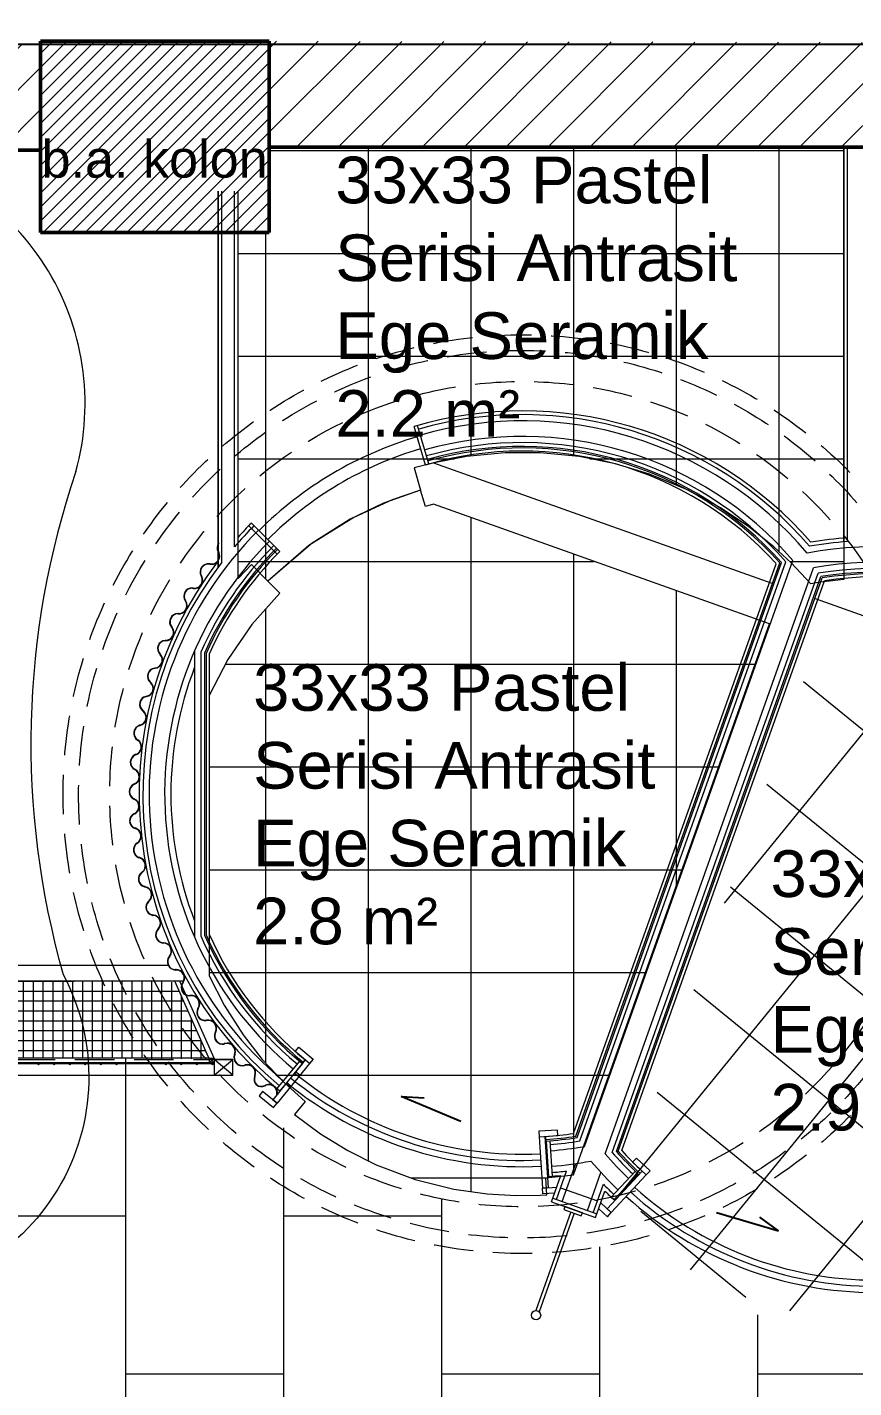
# Model space of a CAD drawing. Header units: millimetres. Extents: x 54215 to 67697, y 23496 to 56611.
# Drawn here: x 61031 to 61296.7, y 53006.2 to 53443.3 of the extents above; entities that cross this region are included whole.
import ezdxf

# ---------------------------------------------------------------- set-up
doc = ezdxf.new("R2010")
doc.units = ezdxf.units.MM
doc.linetypes.add('DASHED', pattern=[19.05, 12.7, -6.35])
for name, color, linetype, lineweight in [('- 0.09', 9, 'Continuous', 9), ('- 0.50', 30, 'Continuous', 50), ('no3_ahsap gorunus on ince', 32, 'Continuous', 13), ('no3_duvar kaplama', 8, 'Continuous', 0), ('no3_döşeme kaplama', 8, 'Continuous', 0), ('no3_kutu profil gorunus', 8, 'Continuous', 0), ('no3_kutuprofil kesit', 74, 'Continuous', 18), ('no3_mermer gorunus arka', 41, 'Continuous', 13), ('no3_tefriş arka ince', 65, 'Continuous', 13), ('no3_tefriş izdüşüm', 87, 'Continuous', 15), ('no3_yazı tefriş', 152, 'Continuous', 0)]:
    doc.layers.add(name, color=color, linetype=linetype, lineweight=lineweight)
doc.layers.add('0 rölöve', color=7, linetype='Continuous', true_color=0xf1380e)
doc.layers.add('no3_ahsap kesit on', color=7, linetype='Continuous', lineweight=20, true_color=0xfca103)
doc.layers.add('no3_alçıpan kesit', color=7, linetype='Continuous', lineweight=20, true_color=0xf5003d)
doc.styles.get("Standard").update_dxf_attribs({"font": 'arial.ttf'})
pattern_1 = [(0, (52362.672, 55614.612), (0, 33), []), (90, (52362.672, 55614.612), (-33, 2e-15), [])]

# ---------------------------------------------------------------- blocks, each defined once
blk = doc.blocks.new('asmakatplanblok')
at = {"layer": '- 0.09'}
h = blk.add_hatch(dxfattribs=at)
h.set_pattern_fill('ANSI31', color=256)
h.set_pattern_definition([(45, (61649.389, 25204.291), (-2.245064, 2.245064), [])])
h.paths.add_polyline_path([(62945, 26874.28), (62872, 26874.28), (62872, 26812.78), (62945, 26812.78)])
h.paths.add_polyline_path([(63630.5, 26869.78), (63557, 26869.78), (63557, 26808.28), (63630.5, 26808.28)])
h.paths.add_polyline_path([(64212, 26868.78), (64138.5, 26868.78), (64138.5, 26807.28), (64212, 26807.28)])
h.paths.add_polyline_path([(64209, 26081.28), (64136, 26081.28), (64136, 26019.78), (64209, 26019.78)])
h.paths.add_polyline_path([(63630.5, 26082.28), (63557.5, 26082.28), (63557.5, 26020.78), (63630.5, 26020.78)])
h.paths.add_polyline_path([(62945, 26076.28), (62872, 26076.28), (62872, 26014.78), (62945, 26014.78)])
h = blk.add_hatch(dxfattribs=at)
h.set_pattern_fill('ANSI31', color=256, scale=3)
h.set_pattern_definition([(45, (61649.389, 25204.291), (-6.735192, 6.735192), [])])
h.paths.add_polyline_path([(64394, 26197.68), (64394, 26174.39), (64406.24, 26174.39), (64406.24, 26197.68)])
h.paths.add_polyline_path([(64138.5, 26868.78), (63630.5, 26869.78), (63630.5, 26835.78), (64138.5, 26835.78)])
h.paths.add_polyline_path([(62945, 26019.78), (64136, 26019.78), (64136, 26051.28), (63630.5, 26051.28), (63630.5, 26020.78), (63557.5, 26020.78), (63557.5, 26051.28), (62945, 26051.28)])
h.paths.add_polyline_path([(63557, 26868.78), (62945, 26868.78), (62945, 26834.78), (63557, 26834.78)])
h.paths.add_polyline_path([(64209, 26019.78), (64433.02, 26019.78), (64433.02, 26868.78), (64212, 26868.78), (64212, 26831.78), (64347.5, 26831.78), (64347.5, 26823.28), (64394, 26823.28), (64394, 26085.78), (64372.06, 26085.78), (64372.06, 26051.28), (64209, 26051.28)])
at = {"layer": 'no3_duvar kaplama'}
h = blk.add_hatch(dxfattribs=at)
h.set_pattern_fill('NET', color=256)
edge = h.paths.add_edge_path(flags=17)
edge.add_line((63565.35, 26567.82), (63512.05, 26567.82))
edge.add_line((63512.05, 26567.82), (63512.05, 26543.08))
edge.add_line((63512.05, 26543.08), (63572.24, 26543.08))
edge.add_arc((63502.5, 26537.01), 70, 4.9742, 26.1169)
edge = h.paths.add_edge_path()
edge.add_line((63600.27, 26567.52), (63565.35, 26567.82))
edge.add_arc((63502.5, 26537.01), 70, 4.9742, 26.1169, ccw=False)
edge.add_line((63572.24, 26543.08), (63611.3, 26542.77))
edge.add_line((63611.3, 26542.77), (63600.27, 26567.52))
h.paths.add_polyline_path([(63503.05, 26567.82), (63359.66, 26567.82), (63359.66, 26543.08), (63503.05, 26543.08)], flags=17)
h.paths.add_polyline_path([(63350.66, 26567.82), (63207.27, 26567.82), (63207.27, 26543.08), (63350.66, 26543.08)], flags=17)
h.paths.add_polyline_path([(63198.27, 26567.82), (63054.89, 26567.82), (63054.89, 26543.08), (63198.27, 26543.08)], flags=17)
edge = h.paths.add_edge_path()
edge.add_line((63597.9, 26567.82), (62895, 26567.82))
edge.add_line((63045.89, 26543.08), (63045.89, 26567.82))
edge.add_line((63045.89, 26543.08), (62902.5, 26543.08))
edge.add_line((62902.5, 26543.08), (62902.5, 26567.82))
at = {"layer": '- 0.50'}
for p, q in [((63557, 26869.78), (63557, 26808.28)), ((63557, 26869.78), (63630.5, 26869.78)), ((63630.5, 26808.28), (63630.5, 26869.78)), ((62945, 26834.78), (63557, 26834.78)), ((63630.5, 26835.78), (64138.5, 26835.78)), ((63557, 26808.28), (63630.5, 26808.28))]:
    blk.add_line(p, q, dxfattribs=at)
at = {"layer": '0 rölöve'}
for p, q in [((64138.5, 26868.78), (62945, 26868.78)), ((63692.08, 26522.74), (63672.94, 26530.8)), ((63672.94, 26530.8), (63680.32, 26530.34)), ((63774.26, 26493.5), (63794.19, 26487.65)), ((63794.19, 26487.65), (63788.18, 26491.96))]:
    blk.add_line(p, q, dxfattribs=at)
at = {"layer": 'no3_ahsap gorunus on ince'}
for centre, radius, start, end in [((63711.8, 26627.9), 119.68, 106.4058, 135), ((63711.8, 26627.9), 115.68, 106.4058, 135), ((63711.8, 26627.9), 117.68, 230.7587, 272.8859), ((63711.8, 26627.9), 115.68, 230.7587, 272.8707), ((63711.8, 26627.9), 119.68, 230.7587, 272.9005), ((63825.41, 26587.47), 115.68, 227.9507, 270.0627), ((63825.41, 26587.47), 119.68, 227.9209, 270.0627), ((63825.41, 26587.47), 117.68, 227.9356, 270.0627)]:
    blk.add_arc(centre, radius, start, end, dxfattribs=at)
at = {"layer": 'no3_ahsap kesit on'}
for p, q in [((63640.34, 26537.57), (63638.94, 26538.7)), ((63637.18, 26533.69), (63635.78, 26534.82)), ((63631.61, 26529.73), (63633.01, 26528.59)), ((63720.12, 26501.42), (63718.32, 26501.3)), ((63739.06, 26494.67), (63740.37, 26493.45))]:
    blk.add_line(p, q, dxfattribs=at)
for points in [[(63644.61, 26542.79), (63643.47, 26541.4), (63638.82, 26545.19), (63639.96, 26546.58)], [(63631.87, 26527.19), (63633.01, 26528.59), (63628.36, 26532.38), (63627.22, 26530.99)], [(63717.12, 26519.59), (63717.24, 26517.8), (63723.22, 26518.19), (63723.1, 26519.99)], [(63752.87, 26506.87), (63751.64, 26505.55), (63747.25, 26509.64), (63748.47, 26510.96)]]:
    blk.add_lwpolyline(points, close=True, dxfattribs=at)
for points in [[(63642.07, 26542.53), (63631.61, 26529.73)], [(63643.47, 26541.4), (63633.01, 26528.59)], [(63717.24, 26517.8), (63718.32, 26501.3)], [(63719.03, 26517.92), (63720.12, 26501.42)], [(63750.32, 26506.78), (63739.06, 26494.67)], [(63751.64, 26505.55), (63740.37, 26493.45)], [(63722.23, 26499.75), (63718.44, 26499.5), (63718.32, 26501.3), (63722.89, 26501.6)], [(63736.36, 26494.72), (63739.15, 26492.13), (63740.37, 26493.45), (63737.02, 26496.57)]]:
    blk.add_lwpolyline(points, dxfattribs=at)
at = {"layer": 'no3_alçıpan kesit', "lineweight": 13}
for p, q in [((63815.15, 26708.96), (63815.15, 26835.78)), ((63816.35, 26709.05), (63816.35, 26835.78)), ((63614.1, 26821.61), (63614.1, 26700.84)), ((63614.1, 26700.84), (63614.1, 26821.61)), ((63615.3, 26702.42), (63615.3, 26821.61)), ((63619.3, 26707.33), (63619.3, 26821.61)), ((63620.5, 26708.7), (63620.5, 26821.61)), ((63680.67, 26733.63), (63677.02, 26746.01)), ((63681.82, 26733.97), (63678.18, 26746.35)), ((63623.89, 26714.11), (63633.01, 26704.99)), ((63624.74, 26714.96), (63633.86, 26705.84)), ((63729.43, 26517.58), (63795.16, 26702.28)), ((63730.32, 26516.51), (63796.53, 26702.55)), ((63740.68, 26512.82), (63806.89, 26698.86)), ((63742.05, 26513.08), (63807.78, 26697.79)), ((63608.48, 26673.47), (63608.48, 26582.33)), ((63609.68, 26673.22), (63609.68, 26582.58)), ((63640.2, 26542.14), (63632.98, 26533.3)), ((63641.13, 26541.37), (63633.91, 26532.54)), ((63719.48, 26516.44), (63720.26, 26505.07)), ((63720.67, 26516.52), (63721.46, 26505.15)), ((63722.76, 26497.65), (63726.02, 26506.81)), ((63748.17, 26506.74), (63740.38, 26498.42)), ((63749.05, 26505.92), (63741.25, 26497.6)), ((63721.23, 26496.93), (63724.25, 26505.41)), ((63734.63, 26493.43), (63737.89, 26502.59)), ((63721.23, 26496.93), (63735.36, 26491.9)), ((63721.63, 26498.06), (63735.76, 26493.03)), ((63735.36, 26491.9), (63738.38, 26500.38))]:
    blk.add_line(p, q, dxfattribs=at)
for centre, radius, start, end in [((63711.8, 26627.9), 123.12, 41.0884, 106.4058), ((63711.8, 26627.9), 121.92, 40.7712, 105.8419), ((63711.8, 26627.9), 112.92, 41.3818, 105.7969), ((63711.8, 26627.9), 111.72, 41.7435, 105.7904), ((63711.8, 26627.9), 121.92, 135, 139.3474), ((63711.8, 26627.9), 123.12, 135, 137.8622), ((63711.8, 26627.9), 112.92, 135, 156.1979), ((63711.8, 26627.9), 111.72, 135, 156.0685), ((63825.41, 26587.47), 121.92, 94.2609, 100.0502), ((63825.41, 26587.47), 123.12, 94.2193, 99.733), ((63711.8, 26627.9), 123.12, 142.5152, 230.7587), ((63711.8, 26627.9), 121.92, 142.3242, 230.1948), ((63825.41, 26587.47), 112.92, 270.6716, 99.4396), ((63825.41, 26587.47), 111.72, 270.0627, 99.078), ((63711.8, 26627.9), 112.92, 203.8021, 230.1498), ((63711.8, 26627.9), 111.72, 203.9315, 230.7587), ((63711.8, 26627.9), 111.72, 273.9407, 279.078), ((63711.8, 26627.9), 112.92, 274.5496, 279.4396), ((63825.41, 26587.47), 112.92, 221.3818, 226.2718), ((63825.41, 26587.47), 111.72, 221.7435, 226.8807), ((63711.8, 26627.9), 121.92, 274.5046, 276.6978), ((63711.8, 26627.9), 123.12, 273.9407, 275.8025), ((63825.41, 26587.47), 121.92, 224.1236, 226.2377), ((63825.41, 26587.47), 123.12, 225.0189, 226.8807)]:
    blk.add_arc(centre, radius, start, end, dxfattribs=at)
at = {"layer": 'no3_duvar kaplama'}
for p, q in [((63614.32, 26708.48), (63614.22, 26708.55)), ((63614.06, 26705.75), (63614.15, 26705.57)), ((63614.17, 26705.81), (63614.26, 26705.63)), ((63608.68, 26697.8), (63608.59, 26697.98)), ((63608.79, 26697.86), (63608.7, 26698.04)), ((63611.51, 26701.73), (63611.32, 26701.76)), ((63611.53, 26701.85), (63611.34, 26701.88)), ((63606.05, 26693.96), (63605.85, 26693.99)), ((63606.06, 26694.08), (63605.87, 26694.11)), ((63603.57, 26689.85), (63603.46, 26690.02)), ((63603.67, 26689.92), (63603.56, 26690.09)), ((63601.27, 26685.8), (63601.07, 26685.81)), ((63601.28, 26685.92), (63601.08, 26685.94)), ((63599.16, 26681.43), (63599.04, 26681.58)), ((63599.26, 26681.5), (63599.14, 26681.66)), ((63597.23, 26677.31), (63597.03, 26677.3)), ((63597.23, 26677.18), (63597.03, 26677.18)), ((63595.43, 26672.69), (63595.29, 26672.84)), ((63595.52, 26672.78), (63595.39, 26672.93)), ((63593.77, 26668.45), (63593.58, 26668.42)), ((63593.79, 26668.33), (63593.6, 26668.29)), ((63592.34, 26663.71), (63592.19, 26663.85)), ((63592.43, 26663.8), (63592.28, 26663.94)), ((63591.01, 26659.36), (63590.82, 26659.31)), ((63591.04, 26659.23), (63590.85, 26659.19)), ((63589.95, 26654.52), (63589.8, 26654.65)), ((63590.03, 26654.62), (63589.88, 26654.74)), ((63588.97, 26650.07), (63588.78, 26650.01)), ((63589.01, 26649.95), (63588.82, 26649.89)), ((63588.27, 26645.17), (63588.1, 26645.29)), ((63588.34, 26645.28), (63588.17, 26645.39)), ((63587.61, 26640.67), (63587.42, 26640.59)), ((63587.66, 26640.55), (63587.48, 26640.47)), ((63587.38, 26635.72), (63587.2, 26635.82)), ((63587.44, 26635.83), (63587.26, 26635.93)), ((63587.16, 26631.17), (63586.98, 26631.08)), ((63587.22, 26631.06), (63587.04, 26630.97)), ((63587.18, 26626.22), (63587, 26626.31)), ((63587.24, 26626.34), (63587.06, 26626.42)), ((63585.67, 26619.19), (63585.55, 26619.19)), ((63587.2, 26621.67), (63587.02, 26621.58)), ((63587.26, 26621.56), (63587.08, 26621.47)), ((63585.68, 26619.05), (63585.56, 26619.04)), ((63587.54, 26616.81), (63587.35, 26616.87)), ((63587.58, 26616.93), (63587.39, 26616.99)), ((63588.15, 26612.3), (63587.98, 26612.19)), ((63588.22, 26612.2), (63588.05, 26612.08)), ((63588.82, 26607.39), (63588.63, 26607.46)), ((63588.86, 26607.51), (63588.67, 26607.58)), ((63589.66, 26602.92), (63589.5, 26602.8)), ((63589.74, 26602.82), (63589.58, 26602.7)), ((63590.57, 26598.05), (63590.38, 26598.11)), ((63590.61, 26598.18), (63590.41, 26598.23)), ((63591.85, 26593.68), (63591.7, 26593.55)), ((63591.94, 26593.59), (63591.79, 26593.45)), ((63593.23, 26588.93), (63593.03, 26588.96)), ((63593.25, 26589.05), (63593.05, 26589.09)), ((63594.82, 26584.66), (63594.68, 26584.51)), ((63594.91, 26584.57), (63594.77, 26584.43)), ((63596.53, 26580.02), (63596.33, 26580.04)), ((63596.55, 26580.14), (63596.35, 26580.16)), ((63598.45, 26575.89), (63598.32, 26575.73)), ((63598.55, 26575.81), (63598.42, 26575.65)), ((63600.53, 26571.52), (63600.33, 26571.52)), ((63600.53, 26571.39), (63600.33, 26571.4)), ((63602.76, 26567.42), (63602.64, 26567.25)), ((63602.86, 26567.35), (63602.74, 26567.18)), ((63605.16, 26563.22), (63604.96, 26563.2)), ((63605.18, 26563.1), (63604.98, 26563.07)), ((63607.66, 26559.29), (63607.56, 26559.12)), ((63607.77, 26559.23), (63607.67, 26559.05)), ((63610.36, 26555.25), (63610.16, 26555.21)), ((63610.38, 26555.13), (63610.18, 26555.09)), ((63613.19, 26551.55), (63613.1, 26551.37)), ((63613.3, 26551.5), (63613.22, 26551.32)), ((63616.21, 26547.83), (63616.02, 26547.77)), ((63616.25, 26547.71), (63616.06, 26547.65)), ((63619.36, 26544.39), (63619.29, 26544.2)), ((63619.48, 26544.35), (63619.4, 26544.16)), ((63622.71, 26540.89), (63622.51, 26540.84)), ((63622.74, 26540.77), (63622.55, 26540.72)), ((63625.78, 26537.27), (63625.85, 26537.45)), ((63625.9, 26537.22), (63625.97, 26537.41)), ((63626.42, 26534.6), (63626.33, 26534.51)), ((63626.44, 26534.58), (63626.36, 26534.48)), ((63629.1, 26534.29), (63629.28, 26534.38)), ((63629.16, 26534.17), (63629.34, 26534.26))]:
    blk.add_line(p, q, dxfattribs=at)
at = {"layer": 'no3_duvar kaplama', "lineweight": 13}
for p, q in [((63728.31, 26518.92), (63793.44, 26701.94)), ((63729.05, 26518.02), (63794.59, 26702.17)), ((63742.62, 26513.2), (63808.15, 26697.34)), ((63743.76, 26513.42), (63808.9, 26696.44)), ((63610.18, 26673.11), (63610.18, 26582.69)), ((63611.18, 26672.9), (63611.18, 26582.9)), ((63641.13, 26541.37), (63642.07, 26542.53)), ((63719.48, 26516.44), (63719.37, 26517.94))]:
    blk.add_line(p, q, dxfattribs=at)
for centre, radius, start, end in [((63711.8, 26627.9), 110.22, 42.2048, 106.4058), ((63711.8, 26627.9), 111.22, 41.8961, 105.7876), ((63711.8, 26627.9), 111.22, 135, 156.014), ((63711.8, 26627.9), 110.22, 135, 155.9038), ((63825.41, 26587.47), 111.22, 270.0627, 98.9253), ((63825.41, 26587.47), 110.22, 270.0627, 98.6166), ((63711.8, 26627.9), 111.22, 203.986, 230.7587), ((63711.8, 26627.9), 110.22, 204.0962, 230.7587), ((63711.8, 26627.9), 110.22, 273.9407, 278.6166), ((63711.8, 26627.9), 111.22, 273.9407, 278.9253), ((63825.41, 26587.47), 111.22, 221.8961, 227.0591), ((63825.41, 26587.47), 110.22, 222.2048, 227.0591)]:
    blk.add_arc(centre, radius, start, end, dxfattribs=at)
at = {"layer": 'no3_duvar kaplama'}
for centre, radius, start, end in [((63616.4, 26707.02), 2.66, 144.8508, 208.525), ((63616.4, 26707.02), 2.54, 144.8508, 208.525), ((63611.92, 26704.36), 2.66, 261.1766, 28.525), ((63611.92, 26704.36), 2.54, 261.1766, 28.525), ((63606.45, 26696.59), 2.66, 261.1766, 28.525), ((63610.93, 26699.25), 2.66, 81.1766, 208.525), ((63610.93, 26699.25), 2.54, 81.1766, 208.525), ((63605.68, 26691.49), 2.66, 86.1416, 213.4899), ((63605.68, 26691.49), 2.54, 86.1416, 213.4899), ((63606.45, 26696.59), 2.54, 261.1766, 28.525), ((63601.45, 26688.45), 2.66, 266.1416, 33.4899), ((63601.45, 26688.45), 2.54, 266.1416, 33.4899), ((63601.12, 26683.24), 2.66, 91.1695, 218.5179), ((63601.12, 26683.24), 2.54, 91.1695, 218.5179), ((63597.18, 26679.85), 2.66, 271.1695, 38.5179), ((63597.18, 26679.85), 2.54, 271.1695, 38.5179), ((63597.26, 26674.64), 2.66, 95.0993, 222.4477), ((63597.26, 26674.64), 2.54, 95.0993, 222.4477), ((63593.56, 26670.98), 2.54, 275.0993, 42.4477), ((63593.56, 26670.98), 2.66, 275.0993, 42.4477), ((63594.01, 26665.79), 2.66, 99.487, 226.8354), ((63594.01, 26665.79), 2.54, 99.487, 226.8354), ((63590.6, 26661.86), 2.54, 279.487, 46.8354), ((63590.6, 26661.86), 2.66, 279.487, 46.8354), ((63591.46, 26656.72), 2.66, 103.973, 231.3214), ((63591.46, 26656.72), 2.54, 103.973, 231.3214), ((63588.37, 26652.54), 2.54, 283.973, 51.3214), ((63588.37, 26652.54), 2.66, 283.973, 51.3214), ((63589.61, 26647.48), 2.66, 108.1424, 235.4907), ((63589.61, 26647.48), 2.54, 108.1424, 235.4907), ((63586.83, 26643.08), 2.54, 288.1424, 55.4907), ((63586.83, 26643.08), 2.66, 288.1424, 55.4907), ((63588.49, 26638.15), 2.66, 113.6667, 241.015), ((63588.49, 26638.15), 2.54, 113.6667, 241.015), ((63586.15, 26633.5), 2.54, 293.6667, 61.015), ((63586.15, 26633.5), 2.66, 293.6667, 61.015), ((63588.17, 26628.7), 2.66, 116.5527, 243.901), ((63588.17, 26628.7), 2.54, 116.5527, 243.901), ((63586.07, 26623.94), 2.54, 296.5527, 63.901), ((63586.07, 26623.94), 2.66, 296.5527, 63.901), ((63588.21, 26619.2), 2.66, 116.5527, 180.2269), ((63588.21, 26619.2), 2.54, 116.5527, 180.2269), ((63588.2, 26619.4), 2.66, 187.7338, 251.408), ((63588.2, 26619.4), 2.54, 187.7338, 251.408), ((63586.73, 26614.4), 2.54, 304.0597, 71.408), ((63586.73, 26614.4), 2.66, 304.0597, 71.408), ((63589.48, 26609.98), 2.66, 124.0597, 251.408), ((63589.48, 26609.98), 2.54, 124.0597, 251.408), ((63588.14, 26604.95), 2.54, 306.9457, 74.294), ((63588.14, 26604.95), 2.66, 306.9457, 74.294), ((63591.1, 26600.67), 2.66, 126.9457, 254.294), ((63591.1, 26600.67), 2.54, 126.9457, 254.294), ((63590.14, 26595.55), 2.54, 312.47, 79.8183), ((63590.14, 26595.55), 2.66, 312.47, 79.8183), ((63593.5, 26591.58), 2.66, 132.47, 259.8183), ((63593.5, 26591.58), 2.54, 132.47, 259.8183), ((63592.97, 26586.4), 2.54, 316.6393, 83.9877), ((63592.97, 26586.4), 2.66, 316.6393, 83.9877), ((63596.61, 26582.69), 2.66, 136.6393, 263.9877), ((63596.61, 26582.69), 2.54, 136.6393, 263.9877), ((63596.48, 26577.48), 2.54, 321.1253, 88.4737), ((63596.48, 26577.48), 2.66, 321.1253, 88.4737), ((63600.4, 26574.06), 2.66, 141.1253, 268.4737), ((63600.4, 26574.06), 2.54, 141.1253, 268.4737), ((63600.66, 26568.86), 2.66, 325.513, 92.8614), ((63600.66, 26568.86), 2.54, 325.513, 92.8614), ((63604.84, 26565.75), 2.66, 145.513, 272.8614), ((63604.84, 26565.75), 2.54, 145.513, 272.8614), ((63605.48, 26560.58), 2.66, 329.4428, 96.7912), ((63605.48, 26560.58), 2.54, 329.4428, 96.7912), ((63609.85, 26557.76), 2.66, 149.4428, 276.7912), ((63609.85, 26557.76), 2.54, 149.4428, 276.7912), ((63610.9, 26552.64), 2.66, 334.4708, 101.8191), ((63610.9, 26552.64), 2.54, 334.4708, 101.8191), ((63615.51, 26550.22), 2.66, 154.4708, 281.8191), ((63615.51, 26550.22), 2.54, 154.4708, 281.8191), ((63616.98, 26545.28), 2.66, 339.4357, 106.7841), ((63616.98, 26545.28), 2.54, 339.4357, 106.7841), ((63621.78, 26543.27), 2.66, 159.4357, 286.7841), ((63621.78, 26543.27), 2.54, 159.4357, 286.7841), ((63623.47, 26538.34), 2.66, 339.4357, 106.7841), ((63623.47, 26538.34), 2.54, 339.4357, 106.7841), ((63628.27, 26536.33), 2.66, 159.4357, 223.1099), ((63628.27, 26536.33), 2.54, 159.4357, 223.1099), ((63628, 26536.58), 2.66, 231.982, 295.6562), ((63628, 26536.58), 2.54, 231.982, 295.6562), ((63630.44, 26531.98), 2.66, 348.3078, 115.6562), ((63630.44, 26531.98), 2.54, 348.3078, 115.6562)]:
    blk.add_arc(centre, radius, start, end, dxfattribs=at)
at = {"layer": 'no3_kutu profil gorunus', "lineweight": 13}
for p, q in [((63731.81, 26514.73), (63798.8, 26702.98)), ((63738.41, 26512.39), (63805.4, 26700.63)), ((63606.48, 26673.89), (63606.48, 26581.91)), ((63724.64, 26496.98), (63729, 26509.22)), ((63732.75, 26494.1), (63737.1, 26506.33)), ((63724.1, 26501.42), (63735.97, 26497.2))]:
    blk.add_line(p, q, dxfattribs=at)
at = {"layer": 'no3_kutu profil gorunus'}
for p, q in [((63598.04, 26572.82), (62895, 26572.82)), ((63602.98, 26567.82), (62895, 26567.82)), ((63611.44, 26542.47), (63600.14, 26567.82)), ((63612.81, 26543.08), (63601.78, 26567.82)), ((63612.81, 26541.28), (63510.55, 26541.28)), ((63611.31, 26543.08), (63512.05, 26543.08)), ((63611.31, 26541.58), (63512.05, 26541.58)), ((62895, 26537.61), (63618.81, 26537.61))]:
    blk.add_line(p, q, dxfattribs=at)
at = {"layer": 'no3_kutu profil gorunus', "linetype": 'DASHED'}
blk.add_line((63618.81, 26542.58), (62895, 26542.58), dxfattribs=at)
at = {"layer": 'no3_kutu profil gorunus', "lineweight": 13}
for centre, radius, start, end in [((63711.8, 26627.9), 119.92, 40.226, 105.8325), ((63711.8, 26627.9), 114.92, 40.7931, 105.8075), ((63711.8, 26627.9), 119.92, 135, 230.1853), ((63711.8, 26627.9), 114.92, 135, 230.1604), ((63825.41, 26587.47), 119.92, 270.6361, 100.5954), ((63825.41, 26587.47), 114.92, 270.661, 100.0283), ((63711.8, 26627.9), 112.92, 158.8527, 201.1473), ((63711.8, 26627.9), 114.92, 274.539, 280.0283), ((63711.8, 26627.9), 119.92, 274.5141, 280.5954), ((63825.41, 26587.47), 119.92, 220.226, 226.3074), ((63825.41, 26587.47), 114.92, 220.7931, 226.2824)]:
    blk.add_arc(centre, radius, start, end, dxfattribs=at)
at = {"layer": 'no3_kutuprofil kesit'}
for p, q in [((63612.81, 26543.08), (63611.31, 26541.58)), ((63612.81, 26541.58), (63611.31, 26543.08)), ((63612.81, 26537.61), (63618.81, 26542.61)), ((63618.81, 26537.61), (63612.81, 26542.61)), ((63727.39, 26493.67), (63716.12, 26461.99)), ((63728.52, 26493.27), (63717.25, 26461.59))]:
    blk.add_line(p, q, dxfattribs=at)
for points in [[(63612.81, 26543.08), (63612.81, 26541.58), (63611.31, 26541.58), (63611.31, 26543.08)], [(63612.81, 26537.61), (63618.81, 26537.61), (63618.81, 26542.61), (63612.81, 26542.61)], [(63725.13, 26494.48), (63730.78, 26492.46), (63731.12, 26493.41), (63725.47, 26495.42)]]:
    blk.add_lwpolyline(points, close=True, dxfattribs=at)
for centre, radius in [((63556.38, 26541.13), 0.15), ((63561.38, 26541.13), 0.15), ((63566.38, 26541.13), 0.15), ((63571.38, 26541.13), 0.15), ((63576.38, 26541.13), 0.15), ((63581.38, 26541.13), 0.15), ((63597.23, 26541.13), 0.15), ((63602.23, 26541.13), 0.15), ((63607.23, 26541.13), 0.15), ((63612.23, 26541.13), 0.15), ((63716.22, 26460.5), 1.5)]:
    blk.add_circle(centre, radius, dxfattribs=at)
at = {"layer": 'no3_mermer gorunus arka'}
for p, q in [((63683.25, 26734.36), (63791.96, 26695.67)), ((63914.8, 26651.95), (63806.09, 26690.64))]:
    blk.add_line(p, q, dxfattribs=at)
at = {"layer": 'no3_tefriş arka ince', "linetype": 'DASHED'}
for radius in [147.57, 142.57, 132.57]:
    blk.add_circle((63711.8, 26627.9), radius, dxfattribs=at)
at = {"layer": 'no3_tefriş izdüşüm'}
for points in [[(63568.37, 26731.51), (63568.37, 26731.51, 0.443741), (63502.5, 26834.78), (62882, 26834.78)], [(63564.28, 26569.92), (63564.28, 26569.92, -0.566052), (63502.5, 26467.01), (62894.49, 26467.01)]]:
    blk.add_lwpolyline(points, format="xyb", dxfattribs=at)
blk.add_arc((63824.38, 26644.18), 270.49, 161.1656, 195.9339, dxfattribs=at)
at = {"layer": '0 rölöve'}
blk.add_text('b.a. kolon', height=12, dxfattribs=at).set_placement((63557.31, 26825.95))

msp = doc.modelspace()

# ---------------------------------------------------------------- hatches: boundary and pattern name
at = {"layer": 'no3_döşeme kaplama', "lineweight": 5}
h = msp.add_hatch(dxfattribs=at)
h.set_pattern_fill('_USER', color=256, scale=33, pattern_type=0)
h.set_pattern_definition(pattern_1)
h.paths.add_polyline_path([(61108.836, 53404.785), (61293.487, 53404.785), (61293.487, 53265.837), (61289.871, 53265.481), (61285.831, 53264.955), (61282.931, 53264.493), (61276.568, 53271.256), (61271.037, 53276.385), (61262.988, 53282.828), (61253.855, 53288.925), (61243.445, 53294.556), (61231.065, 53299.693), (61220.074, 53303), (61208.397, 53305.334), (61195.841, 53306.564), (61184.613, 53306.572), (61172.179, 53305.38), (61161.331, 53303.279), (61155.361, 53301.683), (61157.463, 53294.542), (61145.595, 53290.333), (61134.881, 53285.202), (61122.654, 53277.529), (61108.339, 53265.371), (61103.075, 53270.635), (61098.836, 53266.179), (61098.836, 53377.285), (61108.836, 53377.285)])
h = msp.add_hatch(dxfattribs=at)
h.set_pattern_fill('_USER', color=256, scale=33, pattern_type=0)
h.set_pattern_definition(pattern_1)
h.paths.add_polyline_path([(61269.632, 53251.581), (61161.581, 53290.033), (61159.013, 53289.277), (61157.463, 53294.542), (61148.321, 53291.43), (61136.048, 53285.828), (61121.582, 53276.751), (61108.339, 53265.371), (61112.197, 53261.513), (61103.263, 53251.413), (61095.539, 53240.146), (61089.518, 53228.575), (61089.518, 53138.575), (61094.317, 53129.099), (61100.405, 53119.566), (61106.584, 53111.686), (61113.615, 53104.244), (61120.41, 53098.21), (61116.96, 53093.986), (61125.344, 53087.748), (61134.099, 53082.379), (61143.186, 53077.856), (61155.756, 53073.127), (61168.154, 53070.007), (61178.846, 53068.452), (61188.062, 53067.918), (61195.928, 53068.045), (61198.083, 53068.193), (61197.726, 53073.615), (61206.648, 53074.598)])
h = msp.add_hatch(dxfattribs=at)
h.set_pattern_fill('_USER', color=256, scale=33, angle=140.8089, pattern_type=0)
h.set_pattern_definition([(140.8089, (69681.616, 49449.13), (20.853, 25.57641), []), (50.8089, (69681.616, 49449.13), (25.57641, -20.853), [])])
h.paths.add_polyline_path([(61285.122, 53246.066), (61393.164, 53207.59), (61394.677, 53205.382), (61398.483, 53199.477), (61403.117, 53190.83), (61407.584, 53180.107), (61411.232, 53167.543), (61412.883, 53158.556), (61413.417, 53154.28), (61413.959, 53140.806), (61412.826, 53127.194), (61410.18, 53114.42), (61407.415, 53105.71), (61403.714, 53096.723), (61399.054, 53087.782), (61390.648, 53075.345), (61378.879, 53062.499), (61365.918, 53052.131), (61353.308, 53044.667), (61343.601, 53040.355), (61332.859, 53036.813), (61323.09, 53034.611), (61312.938, 53033.285), (61303.859, 53032.903), (61303.863, 53027.449), (61293.424, 53027.912), (61283.246, 53029.283), (61273.344, 53031.52), (61260.614, 53035.797), (61249.033, 53041.215), (61239.764, 53046.765), (61232.284, 53052.176), (61226.268, 53057.244), (61224.691, 53058.721), (61228.393, 53062.698), (61222.1, 53069.097)])
h = msp.add_hatch(dxfattribs=at)
h.set_pattern_fill('AR-B816', color=256, scale=0.25, angle=90, style=0)
h.set_pattern_definition([(90, (43689.05, 19634.885), (-50.8, 3e-15), []), (180, (43689.05, 19634.885), (-50.8, -50.8), [50.8, -50.8])])
h.paths.add_polyline_path([(60373.002, 52649.685), (60427.736, 52649.685), (60427.736, 52620.285), (61031.436, 52620.285), (61031.436, 52655.685), (61127.086, 52655.685), (61127.086, 52830.285), (61537.286, 52830.285), (61537.286, 53131.203), (61536.286, 53131.203), (61536.286, 53135.203), (61538.275, 53135.203), (61538.41, 53143.15), (61427.086, 53143.15), (61426.866, 53143.144), (61426.423, 53132.708), (61425.534, 53125.084), (61423.347, 53113.916), (61420.494, 53104.048), (61417.249, 53095.441), (61413.487, 53087.326), (61409.254, 53079.687), (61403.697, 53071.252), (61398.891, 53065.003), (61392.129, 53057.429), (61385.676, 53051.241), (61378.699, 53045.467), (61370.596, 53039.753), (61362.841, 53035.133), (61355.606, 53031.478), (61346.853, 53027.816), (61336.86, 53024.56), (61327.994, 53022.435), (61319.892, 53021.086), (61309.457, 53020.155), (61303.88, 53020.023), (61303.745, 53023.469), (61298.993, 53023.563), (61290.721, 53024.18), (61277.78, 53026.319), (61265.242, 53029.832), (61250.42, 53036.006), (61238.452, 53042.85), (61228.93, 53049.737), (61223.544, 53054.319), (61221.958, 53055.804), (61219.589, 53053.274), (61216.714, 53056.056), (61214.098, 53048.703), (61199.966, 53053.733), (61202.582, 53061.085), (61198.596, 53060.745), (61198.352, 53064.29), (61196.184, 53064.148), (61185.205, 53064.001), (61172.216, 53065.249), (61159.814, 53067.804), (61147.448, 53071.772), (61134.818, 53077.451), (61123.729, 53084.014), (61114.43, 53090.888), (61112.25, 53088.219), (61105.55, 53094.109), (61102.543, 53097.051), (61097.991, 53101.915), (61090.257, 53111.58), (61086.255, 53111.608), (61080.282, 53111.608), (61080.282, 53112.082), (60379.336, 53112.082), (60379.336, 53111.608), (60373.336, 53111.608)])

# ---------------------------------------------------------------- linework, layer by layer
for points in [[(61108.836, 53404.785), (61293.487, 53404.785), (61293.487, 53265.837), (61289.871, 53265.481), (61285.831, 53264.955), (61282.931, 53264.493), (61276.568, 53271.256), (61271.037, 53276.385), (61262.988, 53282.828), (61253.855, 53288.925), (61243.445, 53294.556), (61231.065, 53299.693), (61220.074, 53303), (61208.397, 53305.334), (61195.841, 53306.564), (61184.613, 53306.572), (61172.179, 53305.38), (61161.331, 53303.279), (61155.361, 53301.683), (61157.463, 53294.542), (61145.595, 53290.333), (61134.881, 53285.202), (61122.654, 53277.529), (61108.339, 53265.371), (61103.075, 53270.635), (61098.836, 53266.179), (61098.836, 53377.285), (61108.836, 53377.285), (61108.836, 53404.785)], [(61269.632, 53251.581), (61161.581, 53290.033), (61159.013, 53289.277), (61157.463, 53294.542), (61148.321, 53291.43), (61136.048, 53285.828), (61121.582, 53276.751), (61108.339, 53265.371), (61112.197, 53261.513), (61103.263, 53251.413), (61095.539, 53240.146), (61089.518, 53228.575), (61089.518, 53138.575), (61094.317, 53129.099), (61100.405, 53119.566), (61106.584, 53111.686), (61113.615, 53104.244), (61120.41, 53098.21), (61116.96, 53093.986), (61125.344, 53087.748), (61134.099, 53082.379), (61143.186, 53077.856), (61155.756, 53073.127), (61168.154, 53070.007), (61178.846, 53068.452), (61188.062, 53067.918), (61195.928, 53068.045), (61198.083, 53068.193), (61197.726, 53073.615), (61206.648, 53074.598), (61269.632, 53251.581)]]:
    msp.add_lwpolyline(points, dxfattribs=at)

# ---------------------------------------------------------------- block references
msp.add_blockref('asmakatplanblok', (-2521.664, 26569.003))

# ---------------------------------------------------------------- texts
at = {"layer": 'no3_yazı tefriş', "extrusion": (1.38808e-07, 2.56536e-07, 1), "char_height": 15, "width": 162.41053, "attachment_point": 4, "text_direction": (1, 0, 0)}
for s, insert in [('33x33 Pastel Serisi Antrasit Ege Seramik\\P2.2 m²', (61130.064, 53356.701)), ('33x33 Pastel Serisi Antrasit Ege Seramik\\P2.8 m²', (61103.655, 53193.556)), ('33x33 Pastel Serisi Antrasit Ege Seramik\\P2.9 m²', (61269.915, 53133.74))]:
    msp.add_mtext(s, dxfattribs=dict(at, insert=insert))

doc.saveas('drawing.dxf')
